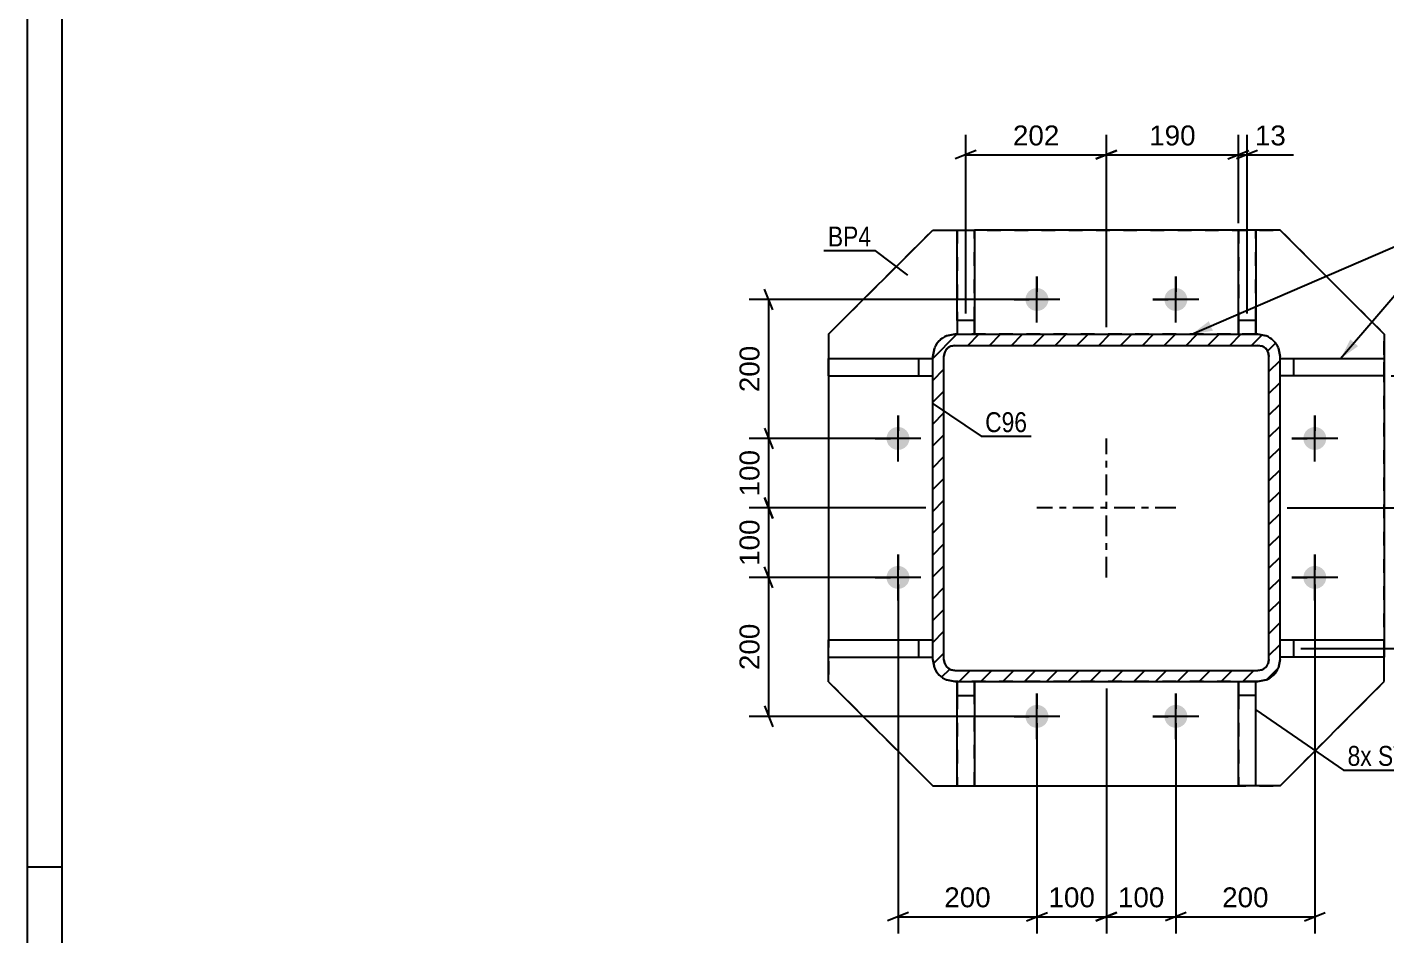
# Model space of a CAD drawing. Header units: millimetres. Extents: x 0 to 1189, y 0 to 841.
# Drawn here: x 0 to 195.6, y 288.3 to 418.9 of the extents above; entities that cross this region are included whole.
import ezdxf

# ---------------------------------------------------------------- set-up
doc = ezdxf.new("R2010")
doc.units = ezdxf.units.MM
doc.linetypes.add('DXK_LINE_DOT2', pattern=[3.9198, 1.9599, -1.9599])
doc.linetypes.add('DXK_LINE_DOT3', pattern=[5.9187, 2.979, -0.9799, 0.9799, -0.9799])
doc.styles.add('Arial', font='ARIAL.TTF', dxfattribs={"height": 0.2})
doc.styles.add('Arial Narrow', font='ARIALN.TTF', dxfattribs={"height": 0.2})

# ---------------------------------------------------------------- blocks, each defined once
blk = doc.blocks.new('Unknown-285407614-1132')
at = {"color": 5, "linetype": 'Continuous'}
for p, q in [((0, 841), (0, 0)), ((5, 836), (5, 5)), ((5, 298), (0, 298))]:
    blk.add_line(p, q, dxfattribs=at)
blk = doc.blocks.new('Part-285407614-3194 - 3128')
at = {"color": 2, "linetype": 'Continuous'}
for p, q in [((115.36, 374.72), (130.36, 389.72)), ((130.36, 389.72), (130.36, 389.72)), ((130.36, 389.72), (133.86, 389.72)), ((174.36, 389.72), (136.36, 389.72)), ((180.36, 389.72), (176.86, 389.72)), ((180.36, 389.72), (195.36, 374.72)), ((115.36, 374.72), (115.36, 371.22)), ((195.36, 374.72), (195.36, 374.72)), ((195.36, 374.72), (195.36, 371.22)), ((115.36, 368.72), (115.36, 330.72)), ((195.36, 368.72), (195.36, 330.72)), ((115.36, 324.71), (115.36, 328.22)), ((195.36, 324.72), (195.36, 328.22)), ((115.36, 324.71), (130.36, 309.72)), ((180.36, 309.72), (195.36, 324.72)), ((130.36, 309.72), (133.86, 309.72)), ((136.36, 309.72), (174.36, 309.72)), ((180.36, 309.72), (176.86, 309.72)), ((180.36, 309.72), (180.36, 309.72))]:
    blk.add_line(p, q, dxfattribs=at)
at = {"color": 7, "linetype": 'DXK_LINE_DOT2'}
for p, q in [((115.36, 374.72), (130.36, 389.72)), ((133.86, 389.72), (136.36, 389.72)), ((176.86, 389.72), (174.36, 389.72)), ((180.36, 389.72), (195.36, 374.72)), ((115.36, 371.22), (115.36, 368.72)), ((195.36, 371.22), (195.36, 368.72)), ((115.36, 328.22), (115.36, 330.72)), ((195.36, 328.22), (195.36, 330.72)), ((115.36, 324.71), (130.36, 309.72)), ((180.36, 309.72), (195.36, 324.72)), ((133.86, 309.72), (136.36, 309.72)), ((176.86, 309.72), (174.36, 309.72))]:
    blk.add_line(p, q, dxfattribs=at)
blk = doc.blocks.new('Part-285407614-3274 - 3128')
at = {"color": 2, "linetype": 'Continuous'}
for p, q in [((180.36, 371.22), (180.36, 371.22)), ((180.36, 371.22), (195.36, 371.22)), ((180.36, 368.72), (180.36, 371.22)), ((182.36, 368.72), (182.36, 371.22)), ((195.36, 371.22), (195.36, 368.72)), ((195.36, 368.72), (180.36, 368.72))]:
    blk.add_line(p, q, dxfattribs=at)
at = {"color": 7, "linetype": 'DXK_LINE_DOT2'}
for p, q in [((180.36, 368.72), (180.36, 371.22)), ((182.36, 368.72), (182.36, 371.22)), ((195.36, 368.72), (195.36, 371.22)), ((180.36, 368.72), (180.36, 368.72))]:
    blk.add_line(p, q, dxfattribs=at)
blk = doc.blocks.new('Part-285407614-3159 - 3128')
at = {"color": 2, "linetype": 'Continuous'}
for p, q in [((115.36, 368.72), (115.36, 371.22)), ((115.36, 371.22), (130.36, 371.22)), ((128.36, 368.72), (128.36, 371.22)), ((115.36, 368.72), (130.36, 368.72))]:
    blk.add_line(p, q, dxfattribs=at)
at = {"color": 7, "linetype": 'DXK_LINE_DOT2'}
for p, q in [((115.36, 368.72), (115.36, 371.22)), ((128.36, 368.72), (128.36, 371.22)), ((130.36, 368.72), (130.36, 371.22)), ((130.36, 368.72), (130.36, 371.22))]:
    blk.add_line(p, q, dxfattribs=at)
blk = doc.blocks.new('Part-285407614-3164 - 3128')
at = {"color": 2, "linetype": 'Continuous'}
for p, q in [((133.86, 389.72), (136.36, 389.72)), ((133.86, 376.72), (133.86, 389.72)), ((136.36, 389.72), (136.36, 389.72)), ((136.36, 389.72), (136.36, 376.72)), ((136.36, 376.72), (133.86, 376.72)), ((133.86, 376.72), (133.86, 374.72)), ((136.36, 376.72), (136.36, 374.72))]:
    blk.add_line(p, q, dxfattribs=at)
at = {"color": 7, "linetype": 'DXK_LINE_DOT2'}
for p, q in [((133.86, 389.72), (133.86, 389.72)), ((133.86, 389.72), (133.86, 376.72)), ((136.36, 376.72), (136.36, 389.72)), ((133.86, 376.72), (133.86, 376.72)), ((133.86, 376.72), (133.86, 374.72)), ((136.36, 374.72), (136.36, 376.72)), ((133.86, 374.72), (136.36, 374.72)), ((136.36, 374.72), (136.36, 374.72))]:
    blk.add_line(p, q, dxfattribs=at)
blk = doc.blocks.new('Part-285407614-3169 - 3128')
at = {"color": 2, "linetype": 'Continuous'}
for p, q in [((176.86, 389.72), (174.36, 389.72)), ((174.36, 376.72), (174.36, 389.72)), ((176.86, 389.72), (176.86, 389.72)), ((176.86, 389.72), (176.86, 376.72)), ((176.86, 376.72), (174.36, 376.72)), ((174.36, 376.72), (174.36, 374.72)), ((176.86, 376.72), (176.86, 374.72))]:
    blk.add_line(p, q, dxfattribs=at)
at = {"color": 7, "linetype": 'DXK_LINE_DOT2'}
for p, q in [((174.36, 389.72), (174.36, 376.72)), ((176.86, 376.72), (176.86, 389.72)), ((174.36, 374.72), (174.36, 376.72)), ((174.36, 376.72), (174.36, 376.72)), ((176.86, 374.72), (176.86, 376.72)), ((176.86, 374.72), (174.36, 374.72)), ((176.86, 374.72), (176.86, 374.72))]:
    blk.add_line(p, q, dxfattribs=at)
blk = doc.blocks.new('Part-285407614-3174 - 3128')
at = {"color": 2, "linetype": 'Continuous'}
for p, q in [((133.86, 322.72), (133.86, 324.72)), ((136.36, 324.72), (136.36, 322.72)), ((133.86, 309.72), (133.86, 322.72)), ((133.86, 322.72), (136.36, 322.72)), ((136.36, 322.72), (136.36, 309.72)), ((133.86, 309.72), (133.86, 309.72)), ((133.86, 309.72), (136.36, 309.72))]:
    blk.add_line(p, q, dxfattribs=at)
at = {"color": 7, "linetype": 'DXK_LINE_DOT2'}
for p, q in [((133.86, 324.72), (133.86, 322.72)), ((133.86, 324.72), (133.86, 324.72)), ((133.86, 324.72), (136.36, 324.72)), ((136.36, 322.72), (136.36, 324.72)), ((133.86, 322.72), (133.86, 309.72)), ((133.86, 322.72), (133.86, 322.72)), ((136.36, 309.72), (136.36, 322.72)), ((133.86, 309.72), (133.86, 309.72))]:
    blk.add_line(p, q, dxfattribs=at)
blk = doc.blocks.new('Part-285407614-3179 - 3128')
at = {"color": 2, "linetype": 'Continuous'}
for p, q in [((174.36, 322.72), (174.36, 324.72)), ((176.86, 322.72), (176.86, 324.72)), ((174.36, 309.72), (174.36, 322.72)), ((176.86, 322.72), (174.36, 322.72)), ((176.86, 309.72), (176.86, 322.72)), ((174.36, 309.72), (174.36, 309.72)), ((176.86, 309.72), (174.36, 309.72))]:
    blk.add_line(p, q, dxfattribs=at)
at = {"color": 7, "linetype": 'DXK_LINE_DOT2'}
for p, q in [((174.36, 324.72), (174.36, 322.72)), ((174.36, 324.72), (174.36, 324.72)), ((174.36, 324.72), (176.86, 324.72)), ((176.86, 322.72), (176.86, 324.72)), ((174.36, 322.72), (174.36, 309.72)), ((174.36, 322.72), (174.36, 322.72)), ((176.86, 309.72), (176.86, 322.72)), ((174.36, 309.72), (174.36, 309.72))]:
    blk.add_line(p, q, dxfattribs=at)
blk = doc.blocks.new('Part-285407614-3240 - 3128')
at = {"linetype": 'Continuous'}
h = blk.add_hatch(dxfattribs=at)
h.set_pattern_fill('', scale=0.7, style=0, pattern_type=0)
h.set_pattern_definition([(45, (178.383, 324.9593), (-1.571545, 1.571545), [])])
h.paths.add_polyline_path([(177.16, 324.72), (178.38, 324.96), (179.42, 325.65), (180.11, 326.69), (180.36, 327.92), (180.36, 371.52), (180.11, 372.74), (179.42, 373.78), (178.38, 374.47), (177.16, 374.72), (133.56, 374.72), (132.33, 374.47), (131.3, 373.78), (130.6, 372.74), (130.36, 371.52), (130.36, 327.92), (130.6, 326.69), (131.3, 325.65), (132.33, 324.96), (133.56, 324.72)])
h.paths.add_polyline_path([(132.95, 326.44), (132.43, 326.78), (132.08, 327.3), (131.96, 327.92), (131.96, 371.52), (132.08, 372.13), (132.43, 372.65), (132.95, 372.99), (133.56, 373.12), (177.16, 373.12), (177.77, 372.99), (178.29, 372.65), (178.64, 372.13), (178.76, 371.52), (178.76, 327.92), (178.64, 327.3), (178.29, 326.78), (177.77, 326.44), (177.16, 326.32), (133.56, 326.32)])
at = {"color": 7, "linetype": 'DXK_LINE_DOT2'}
for p, q in [((132.33, 374.47), (133.56, 374.72)), ((177.16, 374.72), (133.56, 374.72)), ((177.16, 374.72), (178.38, 374.47)), ((130.36, 371.52), (130.6, 372.74)), ((132.08, 372.13), (131.96, 371.52)), ((133.56, 373.12), (132.95, 372.99)), ((133.56, 373.12), (177.16, 373.12)), ((177.77, 372.99), (177.16, 373.12)), ((178.76, 371.52), (178.64, 372.13)), ((180.11, 372.74), (180.36, 371.52)), ((130.36, 327.92), (130.36, 371.52)), ((131.96, 327.92), (131.96, 371.52)), ((178.76, 327.92), (178.76, 371.52)), ((180.36, 327.92), (180.36, 371.52)), ((130.6, 326.69), (130.36, 327.92)), ((131.96, 327.92), (132.08, 327.3)), ((178.64, 327.3), (178.76, 327.92)), ((180.36, 327.92), (180.11, 326.69)), ((133.56, 324.72), (132.33, 324.96)), ((132.95, 326.44), (133.56, 326.32)), ((133.56, 326.32), (177.16, 326.32)), ((177.16, 324.72), (133.56, 324.72)), ((177.16, 326.32), (177.77, 326.44)), ((178.38, 324.96), (177.16, 324.72))]:
    blk.add_line(p, q, dxfattribs=at)
at = {"color": 2, "linetype": 'Continuous'}
for p, q in [((133.56, 374.72), (132.33, 374.47)), ((133.56, 374.72), (177.16, 374.72)), ((178.38, 374.47), (177.16, 374.72)), ((130.6, 372.74), (130.36, 371.52)), ((131.96, 371.52), (132.08, 372.13)), ((132.95, 372.99), (133.56, 373.12)), ((133.56, 373.12), (177.16, 373.12)), ((177.16, 373.12), (177.77, 372.99)), ((178.64, 372.13), (178.76, 371.52)), ((180.36, 371.52), (180.11, 372.74)), ((130.36, 327.92), (130.36, 371.52)), ((131.96, 327.92), (131.96, 371.52)), ((178.76, 327.92), (178.76, 371.52)), ((180.36, 327.92), (180.36, 371.52)), ((130.36, 327.92), (130.6, 326.69)), ((132.08, 327.3), (131.96, 327.92)), ((178.76, 327.92), (178.64, 327.3)), ((180.11, 326.69), (180.36, 327.92)), ((132.33, 324.96), (133.56, 324.72)), ((133.56, 326.32), (132.95, 326.44)), ((133.56, 326.32), (177.16, 326.32)), ((133.56, 324.72), (177.16, 324.72)), ((177.77, 326.44), (177.16, 326.32)), ((177.16, 324.72), (178.38, 324.96))]:
    blk.add_line(p, q, dxfattribs=at)
at = {"color": 7, "linetype": 'DXK_LINE_DOT3'}
for p, q in [((155.36, 339.72), (155.36, 359.72)), ((165.36, 349.72), (145.36, 349.72))]:
    blk.add_line(p, q, dxfattribs=at)
at = {"color": 7, "linetype": 'DXK_LINE_DOT2'}
for centre, radius, start, end in [((133.56, 371.52), 3.2, 112.5, 157.5), ((177.16, 371.52), 3.2, 22.5, 67.5), ((133.56, 371.52), 1.6, 112.5, 157.5), ((177.16, 371.52), 1.6, 22.5, 67.5), ((133.56, 327.92), 3.2, 202.5, 247.5), ((133.56, 327.92), 1.6, 202.5, 247.5), ((177.16, 327.92), 1.6, 292.5, 337.5), ((177.16, 327.92), 3.2, 292.5, 337.5)]:
    blk.add_arc(centre, radius, start, end, dxfattribs=at)
at = {"color": 2, "linetype": 'Continuous'}
for centre, radius, start, end in [((133.56, 371.52), 3.2, 112.5, 157.5), ((177.16, 371.52), 3.2, 22.5, 67.5), ((133.56, 371.52), 1.6, 112.5, 157.5), ((177.16, 371.52), 1.6, 22.5, 67.5), ((133.56, 327.92), 3.2, 202.5, 247.5), ((133.56, 327.92), 1.6, 202.5, 247.5), ((177.16, 327.92), 1.6, 292.5, 337.5), ((177.16, 327.92), 3.2, 292.5, 337.5)]:
    blk.add_arc(centre, radius, start, end, dxfattribs=at)
blk = doc.blocks.new('Part-285407614-3269 - 3128')
at = {"color": 2, "linetype": 'Continuous'}
for p, q in [((180.36, 330.72), (180.36, 330.72)), ((180.36, 330.72), (195.36, 330.72)), ((180.36, 328.22), (180.36, 330.72)), ((182.36, 328.22), (182.36, 330.72)), ((195.36, 330.72), (195.36, 328.22)), ((195.36, 328.22), (180.36, 328.22))]:
    blk.add_line(p, q, dxfattribs=at)
at = {"color": 7, "linetype": 'DXK_LINE_DOT2'}
for p, q in [((180.36, 328.22), (180.36, 330.72)), ((182.36, 328.22), (182.36, 330.72)), ((195.36, 328.22), (195.36, 330.72)), ((180.36, 328.22), (180.36, 328.22))]:
    blk.add_line(p, q, dxfattribs=at)
blk = doc.blocks.new('Part-285407614-3279 - 3128')
at = {"color": 2, "linetype": 'Continuous'}
for p, q in [((115.36, 328.22), (115.36, 330.72)), ((115.36, 330.72), (130.36, 330.72)), ((128.36, 328.22), (128.36, 330.72)), ((115.36, 328.22), (130.36, 328.22))]:
    blk.add_line(p, q, dxfattribs=at)
at = {"color": 7, "linetype": 'DXK_LINE_DOT2'}
for p, q in [((115.36, 328.22), (115.36, 330.72)), ((128.36, 328.22), (128.36, 330.72)), ((130.36, 328.22), (130.36, 330.72)), ((130.36, 328.22), (130.36, 330.72))]:
    blk.add_line(p, q, dxfattribs=at)
blk = doc.blocks.new('Bolt-285407614-3298 - 3128')
at = {"linetype": 'Continuous'}
for points in [[(145.36, 378.07, -1), (145.36, 381.37, -1)], [(165.36, 378.07, -1), (165.36, 381.37, -1)], [(125.36, 358.07, -1), (125.36, 361.37, -1)], [(185.36, 358.07, -1), (185.36, 361.37, -1)], [(125.36, 338.07, -1), (125.36, 341.37, -1)], [(185.36, 338.07, -1), (185.36, 341.37, -1)], [(145.36, 318.07, -1), (145.36, 321.37, -1)], [(165.36, 318.07, -1), (165.36, 321.37, -1)]]:
    blk.add_hatch(color=1, dxfattribs=at).paths.add_polyline_path(points)
at = {"color": 1, "linetype": 'Continuous'}
for p, q in [((145.36, 376.42), (145.36, 383.02)), ((165.36, 376.42), (165.36, 383.02)), ((148.66, 379.72), (142.06, 379.72)), ((168.66, 379.72), (162.06, 379.72)), ((125.36, 356.42), (125.36, 363.02)), ((185.36, 356.42), (185.36, 363.02)), ((128.66, 359.72), (122.06, 359.72)), ((188.66, 359.72), (182.06, 359.72)), ((125.36, 336.42), (125.36, 343.02)), ((185.36, 336.42), (185.36, 343.02)), ((128.66, 339.72), (122.06, 339.72)), ((188.66, 339.72), (182.06, 339.72)), ((145.36, 316.42), (145.36, 323.02)), ((165.36, 316.42), (165.36, 323.02)), ((148.66, 319.72), (142.06, 319.72)), ((168.66, 319.72), (162.06, 319.72))]:
    blk.add_line(p, q, dxfattribs=at)
blk = doc.blocks.new('Part-285407614-3308 - 3128')
at = {"color": 7, "linetype": 'DXK_LINE_DOT2'}
for p, q in [((115.36, 374.72), (130.36, 389.72)), ((115.36, 374.72), (130.36, 389.72)), ((130.36, 389.72), (180.36, 389.72)), ((195.36, 374.72), (180.36, 389.72)), ((195.36, 374.72), (180.36, 389.72)), ((115.36, 374.72), (115.36, 324.71)), ((195.36, 324.72), (195.36, 374.72)), ((115.36, 324.71), (130.36, 309.72)), ((115.36, 324.71), (130.36, 309.72)), ((180.36, 309.72), (195.36, 324.72)), ((180.36, 309.72), (195.36, 324.72)), ((130.36, 309.72), (180.36, 309.72))]:
    blk.add_line(p, q, dxfattribs=at)
blk = doc.blocks.new('Bolt-285407614-3309 - 3128')
at = {"color": 1, "linetype": 'Continuous'}
for p, q in [((145.36, 383.02), (145.36, 380.82)), ((165.36, 383.02), (165.36, 380.82)), ((142.06, 379.72), (144.26, 379.72)), ((148.66, 379.72), (146.46, 379.72)), ((162.06, 379.72), (164.26, 379.72)), ((168.66, 379.72), (166.46, 379.72)), ((145.36, 376.42), (145.36, 378.61)), ((165.36, 376.42), (165.36, 378.61)), ((125.36, 363.02), (125.36, 360.82)), ((185.36, 363.02), (185.36, 360.82)), ((122.06, 359.72), (124.26, 359.72)), ((125.36, 356.42), (125.36, 358.61)), ((128.66, 359.72), (126.46, 359.72)), ((182.06, 359.72), (184.26, 359.72)), ((185.36, 356.42), (185.36, 358.61)), ((188.66, 359.72), (186.46, 359.72)), ((125.36, 343.02), (125.36, 340.82)), ((185.36, 343.02), (185.36, 340.82)), ((122.06, 339.72), (124.26, 339.72)), ((125.36, 336.42), (125.36, 338.61)), ((128.66, 339.72), (126.46, 339.72)), ((182.06, 339.72), (184.26, 339.72)), ((185.36, 336.42), (185.36, 338.61)), ((188.66, 339.72), (186.46, 339.72)), ((145.36, 323.02), (145.36, 320.82)), ((165.36, 323.02), (165.36, 320.82)), ((142.06, 319.72), (144.26, 319.72)), ((148.66, 319.72), (146.46, 319.72)), ((162.06, 319.72), (164.26, 319.72)), ((168.66, 319.72), (166.46, 319.72)), ((145.36, 316.42), (145.36, 318.61)), ((165.36, 316.42), (165.36, 318.61))]:
    blk.add_line(p, q, dxfattribs=at)
blk = doc.blocks.new('StraightDimension-285407614-40289 - 3128')
at = {"color": 7, "linetype": 'Continuous'}
for p, q in [((106.16, 351.22), (107.36, 348.22)), ((129.36, 349.72), (103.91, 349.72)), ((106.76, 339.72), (106.76, 349.72)), ((107.36, 338.22), (106.16, 341.22)), ((124.36, 339.72), (103.91, 339.72))]:
    blk.add_line(p, q, dxfattribs=at)
at = {"color": 0}
blk.add_wipeout([(106.01, 348.65), (101.81, 348.65), (101.81, 340.78), (106.01, 340.78)], dxfattribs=at)
at = {"color": 3, "style": 'Arial'}
blk.add_text('100', height=2.865, rotation=90.0002, dxfattribs=at).set_placement((105.41, 341.38))
blk = doc.blocks.new('StraightDimension-285407614-40483 - 3128')
at = {"color": 7, "linetype": 'Continuous'}
for p, q in [((155.36, 375.72), (155.36, 403.4)), ((174.36, 390.72), (174.36, 403.4)), ((156.86, 401.15), (153.86, 399.95)), ((172.86, 399.95), (175.86, 401.15)), ((155.36, 400.55), (174.36, 400.55))]:
    blk.add_line(p, q, dxfattribs=at)
at = {"color": 0}
blk.add_wipeout([(168.79, 401.3), (168.79, 405.5), (160.92, 405.5), (160.92, 401.3)], dxfattribs=at)
at = {"color": 3, "style": 'Arial'}
blk.add_text('190', height=2.865, dxfattribs=at).set_placement((161.52, 401.9))
blk = doc.blocks.new('StraightDimension-285407614-40374 - 3128')
at = {"color": 7, "linetype": 'Continuous'}
for p, q in [((205.96, 367.22), (204.76, 370.22)), ((196.36, 368.72), (207.76, 368.72)), ((205.36, 349.72), (205.36, 368.72)), ((204.76, 351.22), (205.96, 348.22)), ((181.36, 349.72), (207.76, 349.72))]:
    blk.add_line(p, q, dxfattribs=at)
at = {"color": 0}
blk.add_wipeout([(204.61, 363.15), (200.41, 363.15), (200.41, 355.28), (204.61, 355.28)], dxfattribs=at)
at = {"color": 3, "style": 'Arial'}
blk.add_text('190', height=2.865, rotation=90.0002, dxfattribs=at).set_placement((204.01, 355.88))
blk = doc.blocks.new('StraightDimension-285407614-40288 - 3128')
at = {"color": 7, "linetype": 'Continuous'}
for p, q in [((106.16, 361.22), (107.36, 358.22)), ((124.36, 359.72), (103.91, 359.72)), ((106.76, 349.72), (106.76, 359.72)), ((107.36, 348.22), (106.16, 351.22)), ((129.36, 349.72), (103.91, 349.72))]:
    blk.add_line(p, q, dxfattribs=at)
at = {"color": 0}
blk.add_wipeout([(106.01, 358.65), (101.81, 358.65), (101.81, 350.78), (106.01, 350.78)], dxfattribs=at)
at = {"color": 3, "style": 'Arial'}
blk.add_text('100', height=2.865, rotation=90.0002, dxfattribs=at).set_placement((105.41, 351.38))
blk = doc.blocks.new('StraightDimension-285407614-40287 - 3128')
at = {"color": 7, "linetype": 'Continuous'}
for p, q in [((144.36, 379.72), (103.91, 379.72)), ((107.36, 378.22), (106.16, 381.22)), ((106.76, 359.72), (106.76, 379.72)), ((106.16, 361.22), (107.36, 358.22)), ((124.36, 359.72), (103.91, 359.72))]:
    blk.add_line(p, q, dxfattribs=at)
at = {"color": 0}
blk.add_wipeout([(106.01, 373.65), (101.81, 373.65), (101.81, 365.78), (106.01, 365.78)], dxfattribs=at)
at = {"color": 3, "style": 'Arial'}
blk.add_text('200', height=2.865, rotation=90.0002, dxfattribs=at).set_placement((105.41, 366.38))
blk = doc.blocks.new('StraightDimension-285407614-40290 - 3128')
at = {"color": 7, "linetype": 'Continuous'}
for p, q in [((107.36, 338.22), (106.16, 341.22)), ((124.36, 339.72), (103.91, 339.72)), ((106.76, 319.72), (106.76, 339.72)), ((106.16, 321.22), (107.36, 318.22)), ((144.36, 319.72), (103.91, 319.72))]:
    blk.add_line(p, q, dxfattribs=at)
at = {"color": 0}
blk.add_wipeout([(106.01, 333.65), (101.81, 333.65), (101.81, 325.78), (106.01, 325.78)], dxfattribs=at)
at = {"color": 3, "style": 'Arial'}
blk.add_text('200', height=2.865, rotation=90.0002, dxfattribs=at).set_placement((105.41, 326.38))
blk = doc.blocks.new('StraightDimension-285407614-40375 - 3128')
at = {"color": 7, "linetype": 'Continuous'}
for p, q in [((205.96, 348.22), (204.76, 351.22)), ((181.36, 349.72), (207.76, 349.72)), ((205.36, 329.47), (205.36, 349.72)), ((204.76, 330.97), (205.96, 327.97)), ((183.36, 329.47), (207.76, 329.47))]:
    blk.add_line(p, q, dxfattribs=at)
at = {"color": 0}
blk.add_wipeout([(204.61, 343.53), (200.41, 343.53), (200.41, 335.66), (204.61, 335.66)], dxfattribs=at)
at = {"color": 3, "style": 'Arial'}
blk.add_text('202', height=2.865, rotation=90.0002, dxfattribs=at).set_placement((204.01, 336.26))
blk = doc.blocks.new('StraightDimension-285407614-40403 - 3128')
at = {"color": 7, "linetype": 'Continuous'}
for p, q in [((185.36, 338.72), (185.36, 288.49)), ((165.36, 318.72), (165.36, 288.49)), ((166.86, 291.49), (163.86, 290.29)), ((183.86, 290.29), (186.86, 291.49)), ((165.36, 290.89), (185.36, 290.89))]:
    blk.add_line(p, q, dxfattribs=at)
at = {"color": 0}
blk.add_wipeout([(179.29, 291.64), (179.29, 295.84), (171.42, 295.84), (171.42, 291.64)], dxfattribs=at)
at = {"color": 3, "style": 'Arial'}
blk.add_text('200', height=2.865, dxfattribs=at).set_placement((172.02, 292.24))
blk = doc.blocks.new('StraightDimension-285407614-40404 - 3128')
at = {"color": 7, "linetype": 'Continuous'}
for p, q in [((155.36, 323.72), (155.36, 288.49)), ((165.36, 318.72), (165.36, 288.49)), ((153.86, 290.29), (156.86, 291.49)), ((166.86, 291.49), (163.86, 290.29)), ((155.36, 290.89), (165.36, 290.89))]:
    blk.add_line(p, q, dxfattribs=at)
at = {"color": 0}
blk.add_wipeout([(164.29, 291.64), (164.29, 295.84), (156.42, 295.84), (156.42, 291.64)], dxfattribs=at)
at = {"color": 3, "style": 'Arial'}
blk.add_text('100', height=2.865, dxfattribs=at).set_placement((157.02, 292.24))
blk = doc.blocks.new('StraightDimension-285407614-40405 - 3128')
at = {"color": 7, "linetype": 'Continuous'}
for p, q in [((155.36, 323.72), (155.36, 288.49)), ((145.36, 318.72), (145.36, 288.49)), ((143.86, 290.29), (146.86, 291.49)), ((156.86, 291.49), (153.86, 290.29)), ((145.36, 290.89), (155.36, 290.89))]:
    blk.add_line(p, q, dxfattribs=at)
at = {"color": 0}
blk.add_wipeout([(154.29, 291.64), (154.29, 295.84), (146.42, 295.84), (146.42, 291.64)], dxfattribs=at)
at = {"color": 3, "style": 'Arial'}
blk.add_text('100', height=2.865, dxfattribs=at).set_placement((147.02, 292.24))
blk = doc.blocks.new('StraightDimension-285407614-40406 - 3128')
at = {"color": 7, "linetype": 'Continuous'}
for p, q in [((125.36, 338.72), (125.36, 288.49)), ((145.36, 318.72), (145.36, 288.49)), ((126.86, 291.49), (123.86, 290.29)), ((143.86, 290.29), (146.86, 291.49)), ((125.36, 290.89), (145.36, 290.89))]:
    blk.add_line(p, q, dxfattribs=at)
at = {"color": 0}
blk.add_wipeout([(139.29, 291.64), (139.29, 295.84), (131.42, 295.84), (131.42, 291.64)], dxfattribs=at)
at = {"color": 3, "style": 'Arial'}
blk.add_text('200', height=2.865, dxfattribs=at).set_placement((132.02, 292.24))
blk = doc.blocks.new('StraightDimension-285407614-40482 - 3128')
at = {"color": 7, "linetype": 'Continuous'}
for p, q in [((174.36, 390.72), (174.36, 403.4)), ((175.61, 377.72), (175.61, 403.4)), ((172.86, 399.95), (175.86, 401.15)), ((177.11, 401.15), (174.11, 399.95)), ((174.36, 400.55), (175.61, 400.55))]:
    blk.add_line(p, q, dxfattribs=at)
at = {"color": 0}
blk.add_wipeout([(181.78, 401.3), (181.78, 405.5), (176.13, 405.5), (176.13, 401.3)], dxfattribs=at)
at = {"color": 7, "linetype": 'Continuous'}
blk.add_line((175.61, 400.55), (182.31, 400.55), dxfattribs=at)
blk.add_line((175.61, 400.55), (182.31, 400.55), dxfattribs=at)
at = {"color": 3, "style": 'Arial'}
blk.add_text('13', height=2.865, dxfattribs=at).set_placement((176.73, 401.9))
blk = doc.blocks.new('StraightDimension-285407614-40484 - 3128')
at = {"color": 7, "linetype": 'Continuous'}
for p, q in [((135.11, 377.72), (135.11, 403.4)), ((155.36, 375.72), (155.36, 403.4)), ((136.61, 401.15), (133.61, 399.95)), ((153.86, 399.95), (156.86, 401.15)), ((135.11, 400.55), (155.36, 400.55))]:
    blk.add_line(p, q, dxfattribs=at)
at = {"color": 0}
blk.add_wipeout([(149.17, 401.3), (149.17, 405.5), (141.3, 405.5), (141.3, 401.3)], dxfattribs=at)
at = {"color": 3, "style": 'Arial'}
blk.add_text('202', height=2.865, dxfattribs=at).set_placement((141.9, 401.9))
blk = doc.blocks.new('Mark-285407614-3236 - 3128')
at = {"color": 0}
blk.add_wipeout([(143.94, 360.63), (143.94, 363.63), (137.91, 363.63), (137.91, 360.63)], dxfattribs=at)
blk.add_wipeout([(143.94, 360.63), (143.94, 363.63), (137.91, 363.63), (137.91, 360.63)], dxfattribs=at)
at = {"color": 30, "linetype": 'Continuous'}
for p, q in [((130.41, 364.69), (137.31, 360.03)), ((137.31, 360.03), (144.54, 360.03))]:
    blk.add_line(p, q, dxfattribs=at)
at = {"color": 3, "style": 'Arial Narrow'}
blk.add_text('C96', height=2.863, dxfattribs=at).set_placement((137.91, 360.63))
blk = doc.blocks.new('Mark-285407614-3190 - 3128')
at = {"color": 0}
blk.add_wipeout([(121.48, 387.35), (121.48, 390.35), (115.27, 390.35), (115.27, 387.35)], dxfattribs=at)
blk.add_wipeout([(121.48, 387.35), (121.48, 390.35), (115.27, 390.35), (115.27, 387.35)], dxfattribs=at)
at = {"color": 30, "linetype": 'Continuous'}
for p in [(114.67, 386.75), (126.77, 383.2)]:
    blk.add_line(p, (122.08, 386.75), dxfattribs=at)
at = {"color": 3, "style": 'Arial Narrow'}
blk.add_text('BP4', height=2.863, dxfattribs=at).set_placement((115.27, 387.35))
blk = doc.blocks.new('WeldMark-285407614-3440 - 3128')
at = {"linetype": 'Continuous'}
for points in [[(170.69, 375.22), (167.64, 374.72), (170.1, 376.59)], [(191.6, 373.01), (189.08, 371.22), (190.46, 373.98)]]:
    blk.add_hatch(color=30, dxfattribs=at).paths.add_polyline_path(points)
at = {"color": 30, "linetype": 'Continuous'}
for p, q in [((167.64, 374.72), (206.38, 391.45)), ((189.08, 371.22), (206.38, 391.45)), ((206.38, 391.45), (215.38, 391.45))]:
    blk.add_line(p, q, dxfattribs=at)
at = {"color": 3, "linetype": 'Continuous'}
for q in [(214.1, 387.16), (210.67, 387.16)]:
    blk.add_line((210.67, 391.45), q, dxfattribs=at)
for start, end in [(90, 270), (270, 90)]:
    blk.add_arc((206.38, 391.45), 1.5, start, end, dxfattribs=at)
at = {"color": 0, "linetype": 'Continuous'}
blk.add_wipeout([(226.76, 390.55), (226.76, 393.55), (218.98, 393.55), (218.98, 390.55)], dxfattribs=at)
blk.add_wipeout([(226.76, 390.55), (226.76, 393.55), (218.98, 393.55), (218.98, 390.55)], dxfattribs=at)
at = {"color": 3, "linetype": 'Continuous'}
for q in [(219.67, 395.74), (219.67, 387.16)]:
    blk.add_line((215.38, 391.45), q, dxfattribs=at)
at = {"color": 3, "linetype": 'Continuous', "style": 'Arial'}
blk.add_text('TYP', height=2.865, dxfattribs=at).set_placement((218.98, 390.55))
blk = doc.blocks.new('MarkSet-285407614-3498 - 3128')
at = {"color": 0}
blk.add_wipeout([(193.55, 312.6), (193.55, 315.6), (190.08, 315.6), (190.08, 312.6)], dxfattribs=at)
blk.add_wipeout([(193.55, 312.6), (193.55, 315.6), (190.08, 315.6), (190.08, 312.6)], dxfattribs=at)
at = {"color": 30, "linetype": 'Continuous'}
blk.add_line((176.86, 320.65), (189.48, 312), dxfattribs=at)
at = {"color": 0}
blk.add_wipeout([(202.31, 312.6), (202.31, 315.6), (194.45, 315.6), (194.45, 312.6)], dxfattribs=at)
blk.add_wipeout([(202.31, 312.6), (202.31, 315.6), (194.45, 315.6), (194.45, 312.6)], dxfattribs=at)
at = {"color": 30, "linetype": 'Continuous'}
blk.add_line((189.48, 312), (203.81, 312), dxfattribs=at)
at = {"color": 3, "style": 'Arial Narrow'}
for s, p in [('8x', (190.08, 312.6)), ('ST44', (194.45, 312.6))]:
    blk.add_text(s, height=2.863, dxfattribs=at).set_placement(p)

msp = doc.modelspace()

# ---------------------------------------------------------------- block references
for name in ['Unknown-285407614-1132', 'Part-285407614-3194 - 3128', 'Part-285407614-3308 - 3128', 'Part-285407614-3164 - 3128', 'Part-285407614-3169 - 3128', 'Bolt-285407614-3298 - 3128', 'Bolt-285407614-3309 - 3128', 'Part-285407614-3240 - 3128', 'Part-285407614-3159 - 3128', 'Part-285407614-3274 - 3128', 'Part-285407614-3279 - 3128', 'Part-285407614-3269 - 3128', 'Part-285407614-3174 - 3128', 'Part-285407614-3179 - 3128']:
    msp.add_blockref(name, (0, 0))

# ---------------------------------------------------------------- next in the draw order: block references
for name in ['StraightDimension-285407614-40483 - 3128', 'Mark-285407614-3190 - 3128', 'StraightDimension-285407614-40374 - 3128', 'StraightDimension-285407614-40289 - 3128']:
    msp.add_blockref(name, (0, 0))

# ---------------------------------------------------------------- next in the draw order: block references
for name in ['StraightDimension-285407614-40482 - 3128', 'StraightDimension-285407614-40288 - 3128', 'StraightDimension-285407614-40375 - 3128', 'StraightDimension-285407614-40290 - 3128']:
    msp.add_blockref(name, (0, 0))

# ---------------------------------------------------------------- next in the draw order: block references
for name in ['WeldMark-285407614-3440 - 3128', 'StraightDimension-285407614-40287 - 3128', 'StraightDimension-285407614-40403 - 3128']:
    msp.add_blockref(name, (0, 0))

# ---------------------------------------------------------------- next in the draw order: block references
for name in ['StraightDimension-285407614-40484 - 3128', 'Mark-285407614-3236 - 3128', 'StraightDimension-285407614-40404 - 3128', 'MarkSet-285407614-3498 - 3128']:
    msp.add_blockref(name, (0, 0))

# ---------------------------------------------------------------- next in the draw order: block references
msp.add_blockref('StraightDimension-285407614-40405 - 3128', (0, 0))

# ---------------------------------------------------------------- next in the draw order: block references
msp.add_blockref('StraightDimension-285407614-40406 - 3128', (0, 0))

doc.saveas('drawing.dxf')
